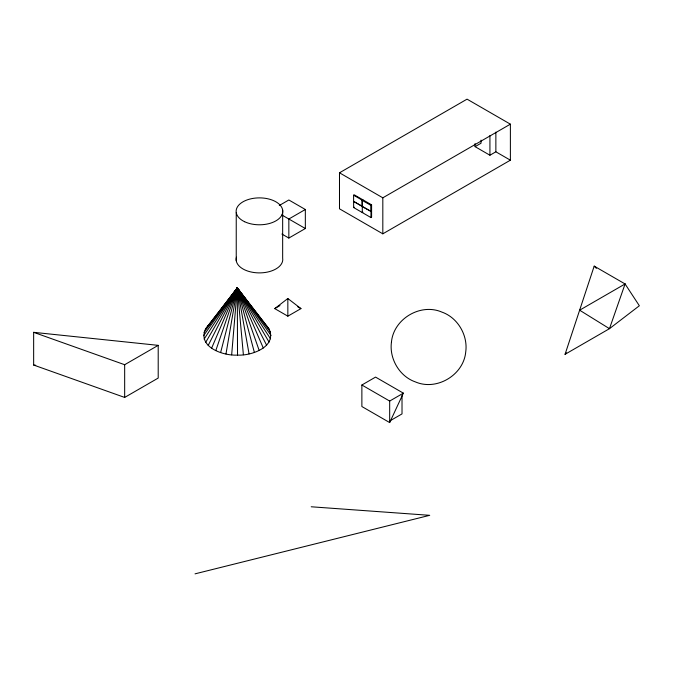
<?xml version="1.0" encoding="UTF-8"?>
<svg xmlns="http://www.w3.org/2000/svg" width="673" height="673" viewBox="0 0 673 673"><rect width="100%" height="100%" fill="white"/><g stroke="black" fill="none" stroke-linecap="round" stroke-linejoin="round"><path stroke-width="1.01" d="M231.663 354.806L237.291 287.951L268.914 328.803C277.554 346.696 251.424 356.025 237.527 355.075C223.596 356.059 197.366 347.142 205.501 329.063L237.291 287.951L268.914 328.803M225.977 353.948L237.291 287.951L270.479 332.075M220.626 352.534L237.291 287.951L247.689 302.127M565.059 354.318L594.192 266.121L625.082 283.956L639.35 305.761L609.469 328.676L565.059 354.318L566.582 352.879M215.789 350.608L237.291 287.951L271.034 335.457M236.156 290.795L237.291 287.951L239.554 291.384M211.6 348.227L237.291 287.951L270.563 338.847M389.675 422.577L403.363 393.158L375.559 377.099L361.872 385.006L361.872 406.526L389.675 422.577L389.675 401.058L361.872 385.006M208.193 345.459L237.291 287.951L269.074 342.128M235.786 290.677L237.291 287.951L238.267 289.76M205.669 342.389L237.291 287.951L266.626 345.215M204.104 339.116L237.291 287.951L263.286 348.017M231.537 296.583L233.834 293.134M234.986 291.409L237.291 287.951L259.164 350.431M203.549 335.734L237.291 287.951L254.369 352.4M219.339 312.28L220.576 310.598M226.145 303.052L237.291 287.951L249.052 353.855M204.02 332.353L237.291 287.951L243.382 354.755M205.501 329.063L237.291 287.951L237.527 355.075M207.949 325.976L210.624 323.738M274.744 308.613L287.834 298.518L300.957 308.613L287.851 316.175L274.744 308.613L279.985 305.584M279.295 205.492L288.843 199.982L305.332 209.496L305.349 228.526L288.843 238.057L281.903 234.044M339.495 172.801L467.054 99.15L510.386 124.169L510.386 160.182L382.819 233.825L339.495 208.815L339.495 172.801L382.819 197.812L510.386 124.169M305.332 209.496L288.843 219.019L288.843 238.057M353.594 195.195L354.234 194.825L371.589 204.836L371.589 217.219L370.966 217.581L362.293 212.567L362.267 200.201L353.594 195.195L353.645 207.545L362.326 212.55M362.267 206.392L353.594 201.387L370.966 211.389L362.099 206.493L362.099 200.302L362.915 199.831M353.645 207.545L354.234 207.2M362.099 200.302L370.773 205.307L371.589 204.836M475.079 143.551L475.079 146.655L481.018 143.231L481.018 140.119M362.293 212.567L362.915 212.214M33.65 332.327L124.665 364.716L158.205 345.35L158.205 378.066L124.665 397.432L33.65 365.044L33.65 332.327L158.205 345.35M475.079 146.655L489.927 155.227L495.866 151.804L510.386 160.182M389.675 401.058L403.363 393.158M390.046 420.81L402.017 413.903L402.017 395.455M195.035 573.85L429.702 515.325L311.212 506.777M33.65 365.044L35.728 365.262M281.903 215.007L305.349 228.526M297.466 306.594L300.957 308.613M594.192 266.121L596.404 268.367M240.69 293.108L241.817 294.824M287.834 298.518L287.851 316.175M495.866 132.11L495.866 151.804M489.927 135.542L489.927 155.227M382.819 197.812L382.819 233.825M370.966 211.389L370.966 217.581M370.773 205.307L370.773 211.499M282.66 210.06L282.66 258.146A23.319 13.46 0 0 1 258.617 272.885A23.319 13.46 0 0 1 236.459 257.195M236.24 212.618L236.24 260.712M124.665 364.716L124.665 397.432M391.45 342.103C389.137 358.616 399.459 376.375 415.317 381.877C436.634 391.156 463.647 375.08 465.741 351.87C468.055 335.356 457.741 317.597 441.883 312.095C420.566 302.816 393.554 318.893 391.45 342.103M625.082 283.956L609.469 328.676L579.638 310.194L625.082 283.956M244.61 221.72A23.319 13.46 0 0 0 282.441 213.568A23.319 13.46 0 0 0 251.298 198.728A23.319 13.46 0 0 0 244.61 221.72"/></g></svg>
